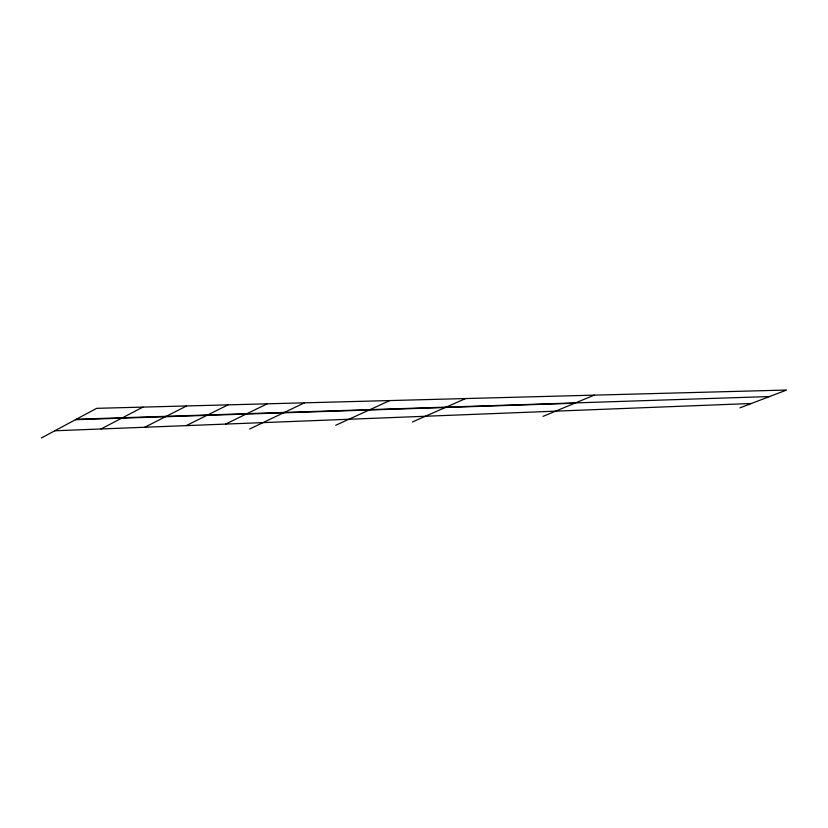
<?xml version="1.0" encoding="UTF-8"?>
<svg xmlns="http://www.w3.org/2000/svg" width="828" height="828" viewBox="0 0 828 828"><rect width="100%" height="100%" fill="white"/><g stroke="black" fill="none" stroke-linecap="round" stroke-linejoin="round"><path stroke-width="1.24" d="M41.4 437.96L96.659 408.339L786.6 390.04L739.942 407.862M101.016 428.966L142.902 407.117M144.755 427.248L186.621 405.958M186.217 425.623L228 404.861M225.589 424.081L267.227 403.816M249.673 428.987L304.476 402.832M335.692 425.302L389.843 400.566M412.427 421.969L465.615 398.558M543.064 416.36L594.214 395.142M54.803 430.777L751.42 403.484M76.29 419.258L769.574 396.54M75.451 419.703L574.735 403.226"/></g></svg>
